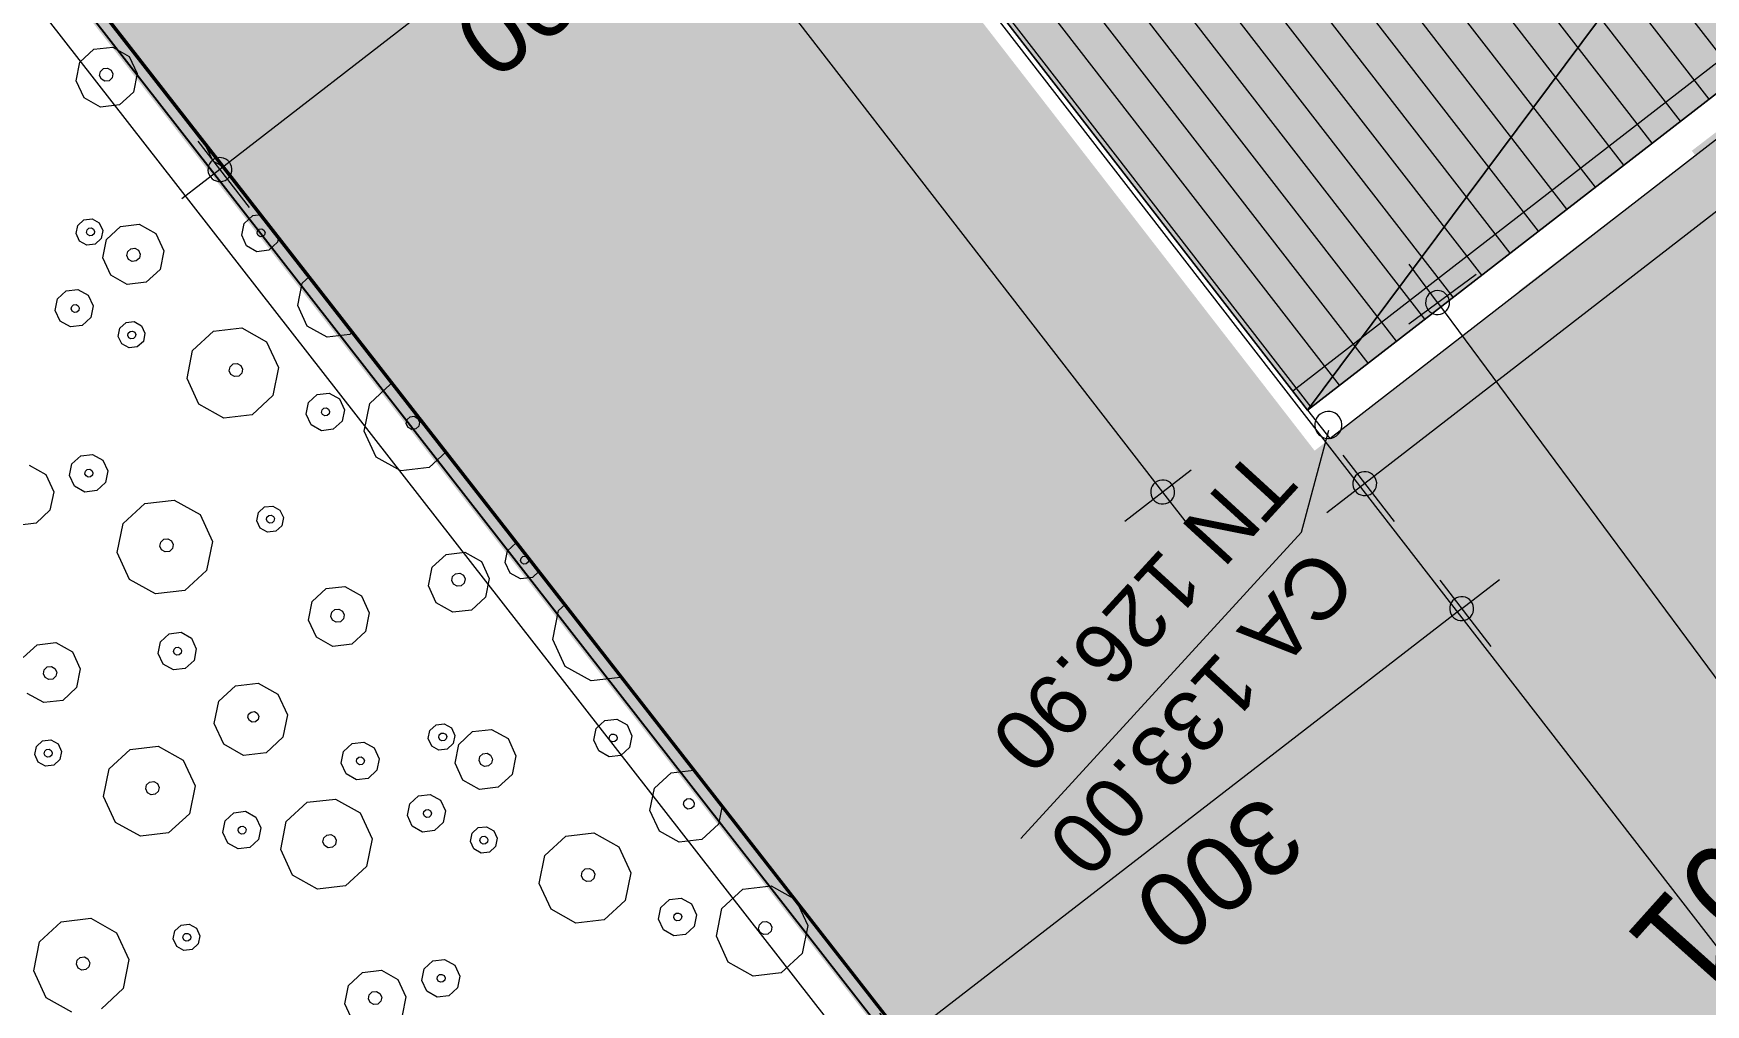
# Model space of a CAD drawing. Header units: metres. Extents: x -2858 to 512, y -1995 to 1252.
# Drawn here: x -456.74 to -449.77, y -157.76 to -153.71 of the extents above; entities that cross this region are included whole.
import ezdxf
from ezdxf.enums import TextEntityAlignment as Align
from ezdxf.lldxf.tags import DXFTag

# ---------------------------------------------------------------- set-up
doc = ezdxf.new("R2010")
doc.units = ezdxf.units.M
for name, color, linetype in [('Calque commun', 7, 'Continuous'), ('Calque11', 7, 'Continuous'), ('Calque15', 7, 'Continuous'), ('Calque17', 7, 'Continuous'), ('Textes', 7, 'Continuous')]:
    doc.layers.add(name, color=color, linetype=linetype)
doc.styles.add('Arial12', font='arial.ttf', dxfattribs={"width": 0.9, "height": 0.41584})
doc.styles.add('Arial18', font='arial.ttf', dxfattribs={"height": 0.309252})
tags = doc.linetypes.add('DASHDOT2', pattern=[0.5, 0.25, -0.125, 0, -0.125]).pattern_tags.tags
tags[10:11] = [DXFTag(74, 4), DXFTag(75, 0), DXFTag(340, '0'), DXFTag(46, 1.0), DXFTag(50, 0.0), DXFTag(44, 0.0), DXFTag(45, 0.0)]
tags[8:9] = [DXFTag(74, 4), DXFTag(75, 0), DXFTag(340, '0'), DXFTag(46, 1.0), DXFTag(50, 0.0), DXFTag(44, 0.0), DXFTag(45, 0.0)]
tags[6:7] = [DXFTag(74, 4), DXFTag(75, 0), DXFTag(340, '0'), DXFTag(46, 1.0), DXFTag(50, 0.0), DXFTag(44, 0.0), DXFTag(45, 0.0)]
tags[4:5] = [DXFTag(74, 4), DXFTag(75, 0), DXFTag(340, '0'), DXFTag(46, 1.0), DXFTag(50, 0.0), DXFTag(44, 0.0), DXFTag(45, 0.0)]
tags = doc.linetypes.add('HIDDEN', pattern=[0.375, 0.25, -0.125]).pattern_tags.tags
tags[6:7] = [DXFTag(74, 4), DXFTag(75, 0), DXFTag(340, '0'), DXFTag(46, 1.0), DXFTag(50, 0.0), DXFTag(44, 0.0), DXFTag(45, 0.0)]
tags[4:5] = [DXFTag(74, 4), DXFTag(75, 0), DXFTag(340, '0'), DXFTag(46, 1.0), DXFTag(50, 0.0), DXFTag(44, 0.0), DXFTag(45, 0.0)]
tags = doc.linetypes.add('HIDDENX2', pattern=[0.75, 0.5, -0.25]).pattern_tags.tags
tags[6:7] = [DXFTag(74, 4), DXFTag(75, 0), DXFTag(340, '0'), DXFTag(46, 1.0), DXFTag(50, 0.0), DXFTag(44, 0.0), DXFTag(45, 0.0)]
tags[4:5] = [DXFTag(74, 4), DXFTag(75, 0), DXFTag(340, '0'), DXFTag(46, 1.0), DXFTag(50, 0.0), DXFTag(44, 0.0), DXFTag(45, 0.0)]

# ---------------------------------------------------------------- blocks, each defined once
blk = doc.blocks.new('hatch8')
at = {"layer": 'Calque commun', "color": 6, "linetype": 'Continuous', "lineweight": 9}
for p, q in [((-21.6248, -20.5153), (-21.6248, -29.7153)), ((-21.4748, -20.5153), (-21.4748, -29.7153)), ((-21.3248, -20.5153), (-21.3248, -29.7153)), ((-21.1748, -20.5153), (-21.1748, -29.7153)), ((-21.0248, -20.5153), (-21.0248, -29.7153)), ((-20.8748, -20.5153), (-20.8748, -29.7153)), ((-20.7248, -20.5153), (-20.7248, -29.7153)), ((-20.5748, -20.5153), (-20.5748, -29.7153)), ((-20.4248, -20.5153), (-20.4248, -29.7153)), ((-20.2748, -20.5153), (-20.2748, -29.7153)), ((-20.1248, -20.5153), (-20.1248, -29.7153)), ((-19.9748, -20.5153), (-19.9748, -29.7153)), ((-19.8248, -20.5153), (-19.8248, -29.7153)), ((-19.6748, -20.5153), (-19.6748, -29.7153)), ((-19.5248, -20.5153), (-19.5248, -29.7153)), ((-19.3748, -20.5153), (-19.3748, -29.7153))]:
    blk.add_line(p, q, dxfattribs=at)
mesh = blk.add_polyface(dxfattribs=at)
corners = [(-39.1748, -20.5153), (-32.5653, -22.3507), (-39.1748, -29.7153), (-32.5653, -29.7153), (-25.9653, -22.3507), (-32.5653, -31.5507), (-25.9653, -31.5507), (-25.9653, -29.7153), (-19.3559, -29.7153), (-32.5653, -20.5153), (-25.9653, -20.5153), (-19.3559, -20.5153)]
mesh.append_faces([[corners[k] for k in face] for face in [(0, 1, 2), (7, 4, 8), (8, 4, 11)]], dxfattribs={"vtx0": -1, "vtx1": -1, "color": 6})
mesh.append_faces([[corners[k] for k in face] for face in [(7, 3, 4)]], dxfattribs={"vtx0": -1, "vtx1": -1, "vtx2": -1, "color": 6})
mesh.append_faces([[corners[k] for k in face] for face in [(3, 1, 4)]], dxfattribs={"vtx0": -1, "vtx2": -1, "color": 6})
mesh.append_faces([[corners[k] for k in face] for face in [(5, 3, 6), (9, 1, 0), (10, 11, 4)]], dxfattribs={"vtx1": -1, "color": 6})
mesh.append_faces([[corners[k] for k in face] for face in [(7, 6, 3), (3, 2, 1)]], dxfattribs={"vtx1": -1, "vtx2": -1, "color": 6})
blk = doc.blocks.new('toitvilla911')
at = {"layer": 'Calque commun', "linetype": 'Continuous', "lineweight": 9}
blk.add_hatch(color=23, dxfattribs=at).paths.add_polyline_path([(-19.3559, -20.5153), (-25.9653, -20.5153), (-25.9653, -22.3507), (-32.5653, -22.3507), (-32.5653, -20.5153), (-39.1748, -20.5153), (-39.1748, -25.1153), (-32.5653, -25.1153), (-32.5653, -26.9506), (-25.9653, -26.9506), (-25.9653, -25.1153), (-19.3559, -25.1153)])
at = {"layer": 'Calque commun', "color": 16, "linetype": 'HIDDEN', "lineweight": 18}
blk.add_line((-25.9653, -20.6153), (-19.3559, -20.6153), dxfattribs=at)
at = {"layer": 'Calque commun', "color": 0, "linetype": 'ByBlock', "lineweight": -2}
blk.add_blockref('hatch8', (0, 0), dxfattribs=at)
at = {"layer": 'Calque commun', "color": 16, "linetype": 'Continuous', "lineweight": 9}
mesh = blk.add_polyface(dxfattribs=at)
corners = [(-19.3559, -20.3653), (-25.9653, -20.3653), (-25.9653, -20.5153), (-19.3559, -20.5153)]
mesh.append_faces([[corners[k] for k in face] for face in [(0, 1, 2, 3)]], dxfattribs={"color": 16})
at = {"layer": 'Calque commun', "color": 9, "linetype": 'HIDDENX2', "lineweight": 18}
mesh = blk.add_polyface(dxfattribs=at)
corners = [(-39.1748, -20.5153), (-39.1748, -29.7153), (-32.5653, -22.3507), (-33.3448, -29.7153), (-32.5653, -29.7153), (-25.9653, -22.3507), (-25.9653, -29.7153), (-24.6321, -29.7153), (-19.3559, -29.7153), (-19.3559, -20.5153), (-32.5653, -20.5153), (-25.9653, -20.5153), (-25.9653, -31.5507), (-32.5653, -31.5507)]
mesh.append_faces([[corners[k] for k in face] for face in [(0, 2, 10)]], dxfattribs={"vtx0": -1, "color": 9})
mesh.append_faces([[corners[k] for k in face] for face in [(6, 5, 4)]], dxfattribs={"vtx0": -1, "vtx1": -1, "vtx2": -1, "color": 9})
mesh.append_faces([[corners[k] for k in face] for face in [(4, 5, 2)]], dxfattribs={"vtx0": -1, "vtx2": -1, "color": 9})
mesh.append_faces([[corners[k] for k in face] for face in [(0, 1, 2), (1, 3, 2), (3, 4, 2), (7, 8, 5), (8, 9, 5), (12, 6, 4), (6, 7, 5)]], dxfattribs={"vtx1": -1, "vtx2": -1, "color": 9})
mesh.append_faces([[corners[k] for k in face] for face in [(9, 11, 5), (4, 13, 12)]], dxfattribs={"vtx2": -1, "color": 9})
blk = doc.blocks.new('geometrebondepartleger')
at = {"layer": 'Calque commun', "color": 3, "linetype": 'HIDDEN', "lineweight": 18}
blk.add_line((127.6994, 67.7265), (142.0277, 145.8978), dxfattribs=at)
at = {"layer": 'Calque commun', "color": 10, "linetype": 'DASHDOT2', "lineweight": 18, "flags": 128}
blk.add_lwpolyline([(45.2867, 98.0868), (42.9361, 93.8756), (22.4919, 69.3549), (46.896, 54.8213), (60.0219, 76.4824), (130.1549, 64.2531), (145.3143, 148.376), (109.3485, 154.881), (91.263, 130.1164), (87.3779, 124.8321), (86.3313, 123.2789), (83.8109, 118.8118), (74.9183, 102.5858), (72.6157, 98.3586), (63.0649, 85.9136), (45.1583, 97.9611)], close=True, dxfattribs=at)
at = {"layer": 'Calque11', "color": 7, "linetype": 'Continuous', "lineweight": 9}
blk.add_polyline3d([(125.0277, 35.9078, 79), (133.3383, 81.851, 79), (145.3136, 148.3761, 79)], dxfattribs=at)
at = {"layer": 'Calque17', "color": 1, "linetype": 'Continuous', "lineweight": 9}
for points in [[(125.174, 36.6886, 79), (126.5286, 44.1348, 79), (125.0378, 35.9435, 79), (126.4161, 43.4883, 79), (128.681, 56.0642, 79), (129.9759, 63.1341, 79), (132.1933, 75.6042, 79), (133.3383, 81.851, 79), (135.2222, 92.3412, 79), (136.4776, 99.3268, 79), (138.1727, 108.7115, 79), (140.4846, 121.4626, 79), (141.0933, 124.9318, 79)], [(125.3707, 36.6528, 79), (126.7254, 44.0992, 79), (125.2346, 35.9078, 79), (126.6129, 43.4526, 79), (128.8778, 56.0285, 79), (130.1727, 63.0986, 79), (132.3901, 75.5687, 79), (133.5351, 81.8153, 79), (135.4191, 92.3058, 79), (136.6745, 99.2914, 79), (138.3695, 108.676, 79), (140.6815, 121.4274, 79), (141.2903, 124.8972, 79)]]:
    blk.add_polyline3d(points, dxfattribs=at)
at = {"layer": 'Calque15', "color": 1, "linetype": 'ByBlock', "lineweight": -2, "style": 'Arial12', "width": 0.9}
blk.add_text('127.01', height=0.41584, dxfattribs=at).set_placement((133.7296, 108.2327, 206.0115), align=Align.TOP_LEFT)
blk = doc.blocks.new('new93')
at = {"layer": 'Calque commun', "color": 1, "linetype": 'Continuous', "lineweight": 9}
blk.add_arc((0, 0), 0.5, 0, 359.99941, dxfattribs=at)
blk = doc.blocks.new('DimLine4465')
at = {"layer": 'Calque commun', "color": 1, "linetype": 'Continuous', "lineweight": 9}
for p, q in [((63.6487, 94.1473), (65.2435, 101.8812)), ((63.7956, 94.117), (63.4528, 94.1877)), ((63.6487, 94.1473), (63.6083, 93.9515))]:
    blk.add_line(p, q, dxfattribs=at)
at = {"layer": 'Calque commun', "color": 1, "linetype": 'Continuous', "lineweight": 9, "xscale": 0.1000000085611148, "yscale": 0.1000000085611148, "zscale": 0.1000000085611148, "rotation": 78.3486176605272}
blk.add_blockref('new93', (63.6487, 94.1473), dxfattribs=at)
blk = doc.blocks.new('new95')
at = {"layer": 'Calque commun', "color": 1, "linetype": 'Continuous', "lineweight": 9}
blk.add_arc((0, 0), 0.5, 0, 359.99941, dxfattribs=at)
blk = doc.blocks.new('new96')
at = {"layer": 'Calque commun', "color": 1, "linetype": 'Continuous', "lineweight": 9}
blk.add_arc((0, 0), 0.5, 0, 359.99941, dxfattribs=at)
blk = doc.blocks.new('DimLine4483')
at = {"layer": 'Calque commun', "color": 1, "linetype": 'Continuous', "lineweight": 9}
for p, q in [((64.5065, 94.9271), (64.57, 95.2712)), ((64.5337, 95.0746), (64.337, 95.1108)), ((64.5337, 95.0746), (67.4397, 94.5384)), ((67.4125, 94.3909), (67.476, 94.7351)), ((67.4397, 94.5384), (67.6364, 94.5021))]:
    blk.add_line(p, q, dxfattribs=at)
at = {"layer": 'Calque commun', "color": 1, "linetype": 'Continuous', "lineweight": 9, "xscale": 0.1000000055765411, "yscale": 0.1000000055765411, "zscale": 0.1000000055765411, "rotation": 349.5466312477312}
for name, p in [('new95', (64.5337, 95.0746)), ('new96', (67.4397, 94.5384))]:
    blk.add_blockref(name, p, dxfattribs=at)
at = {"layer": 'Calque commun', "color": 1, "linetype": 'Continuous', "lineweight": 9, "style": 'Arial18'}
blk.add_text('300', height=0.30925, rotation=349.54664, dxfattribs=at).set_placement((65.9885, 94.8163), align=Align.BOTTOM_CENTER)
blk = doc.blocks.new('new104')
at = {"layer": 'Calque commun', "color": 1, "linetype": 'Continuous', "lineweight": 9}
blk.add_arc((0, 0), 0.5, 0, 359.99941, dxfattribs=at)
blk = doc.blocks.new('DimLine4507')
at = {"layer": 'Calque commun', "color": 1, "linetype": 'Continuous', "lineweight": 9}
for p, q in [((57.9249, 95.6153), (64.4145, 94.4249)), ((64.3875, 94.2774), (64.4506, 94.6216)), ((64.4145, 94.4249), (64.6112, 94.3888))]:
    blk.add_line(p, q, dxfattribs=at)
at = {"layer": 'Calque commun', "color": 1, "linetype": 'Continuous', "lineweight": 9, "xscale": 0.1000000021936755, "yscale": 0.1000000021936755, "zscale": 0.1000000021936755, "rotation": 349.6056508805052}
blk.add_blockref('new104', (64.4145, 94.4249), dxfattribs=at)
blk = doc.blocks.new('new120')
at = {"layer": 'Calque commun', "color": 1, "linetype": 'Continuous', "lineweight": 9}
blk.add_arc((0, 0), 0.5, 0, 359.99941, dxfattribs=at)
blk = doc.blocks.new('DimLine4555')
at = {"layer": 'Calque commun', "color": 1, "linetype": 'Continuous', "lineweight": 9}
for p, q in [((65.0032, 93.82), (65.0393, 94.0167)), ((63.3796, 84.9677), (65.0032, 93.82)), ((64.8557, 93.8471), (65.2, 93.7839))]:
    blk.add_line(p, q, dxfattribs=at)
at = {"layer": 'Calque commun', "color": 1, "linetype": 'Continuous', "lineweight": 9, "xscale": 0.1000000037662431, "yscale": 0.1000000037662431, "zscale": 0.1000000037662431, "rotation": 79.60654510348367}
blk.add_blockref('new120', (65.0032, 93.82), dxfattribs=at)
blk = doc.blocks.new('new333')
at = {"layer": 'Calque commun', "color": 1, "linetype": 'Continuous', "lineweight": 9}
blk.add_arc((0, 0), 0.5, 0, 359.99941, dxfattribs=at)
blk = doc.blocks.new('new334')
at = {"layer": 'Calque commun', "color": 1, "linetype": 'Continuous', "lineweight": 9}
blk.add_arc((0, 0), 0.5, 0, 359.99941, dxfattribs=at)
blk = doc.blocks.new('DimLine6937')
at = {"layer": 'Calque commun', "color": 1, "linetype": 'Continuous', "lineweight": 9}
for p, q in [((63.6743, 90.3795), (63.7374, 90.7238)), ((63.7013, 90.5271), (63.5046, 90.5631)), ((63.7013, 90.5271), (66.6245, 89.9909)), ((66.5975, 89.8434), (66.6606, 90.1876)), ((66.6245, 89.9909), (66.8213, 89.9548))]:
    blk.add_line(p, q, dxfattribs=at)
at = {"layer": 'Calque commun', "color": 1, "linetype": 'Continuous', "lineweight": 9, "xscale": 0.1000000082919212, "yscale": 0.1000000082919212, "zscale": 0.1000000082919212, "rotation": 349.6067202672381}
for name, p in [('new333', (63.7013, 90.5271)), ('new334', (66.6245, 89.9909))]:
    blk.add_blockref(name, p, dxfattribs=at)
at = {"layer": 'Calque commun', "color": 1, "linetype": 'Continuous', "lineweight": 9, "style": 'Arial18'}
blk.add_text('300', height=0.30925, rotation=349.60671, dxfattribs=at).set_placement((65.1647, 90.2688), align=Align.BOTTOM_CENTER)
blk = doc.blocks.new('pattern')
at = {"layer": 'Calque commun', "color": 54, "linetype": 'Continuous', "lineweight": 9}
for p, q in [((67.3396, 93.924), (67.4418, 93.9844)), ((67.4418, 93.9844), (67.5599, 93.9731)), ((67.5599, 93.9731), (67.6488, 93.8946)), ((67.2938, 93.8184), (67.3396, 93.924)), ((67.6488, 93.8946), (67.6747, 93.7787)), ((67.3182, 93.6993), (67.2928, 93.8131)), ((67.4377, 93.8009), (67.4445, 93.8168)), ((67.4414, 93.7841), (67.4377, 93.8009)), ((67.4445, 93.8168), (67.4594, 93.8256)), ((67.4594, 93.8256), (67.4767, 93.824)), ((67.4767, 93.824), (67.4897, 93.8125)), ((67.4934, 93.7956), (67.4865, 93.7798)), ((67.4897, 93.8125), (67.4934, 93.7956)), ((67.4544, 93.7726), (67.4414, 93.7841)), ((67.4716, 93.771), (67.4544, 93.7726)), ((67.4865, 93.7798), (67.4716, 93.771)), ((67.6747, 93.7787), (67.6274, 93.6699)), ((67.4071, 93.6208), (67.3182, 93.6993)), ((67.6274, 93.6699), (67.5253, 93.6095)), ((67.5253, 93.6095), (67.4071, 93.6208)), ((67.5958, 93.5026), (67.6154, 93.548)), ((67.6154, 93.548), (67.658, 93.5732)), ((67.658, 93.5732), (67.7072, 93.5685)), ((67.658, 93.4975), (67.6621, 93.507)), ((67.6621, 93.507), (67.671, 93.5123)), ((67.671, 93.5123), (67.6814, 93.5113)), ((67.6814, 93.5113), (67.6892, 93.5045)), ((67.7072, 93.5685), (67.7443, 93.5357)), ((67.7443, 93.5357), (67.7551, 93.4875)), ((67.6065, 93.4544), (67.5958, 93.5026)), ((67.6436, 93.4217), (67.6065, 93.4544)), ((67.6602, 93.4874), (67.658, 93.4975)), ((67.668, 93.4805), (67.6602, 93.4874)), ((67.6783, 93.4795), (67.668, 93.4805)), ((67.6873, 93.4848), (67.6783, 93.4795)), ((67.6914, 93.4943), (67.6873, 93.4848)), ((67.6892, 93.5045), (67.6914, 93.4943)), ((67.7354, 93.4421), (67.6928, 93.417)), ((67.7551, 93.4875), (67.7354, 93.4421)), ((67.6928, 93.417), (67.6436, 93.4217)), ((67.2047, 93.3244), (67.2722, 93.3643)), ((67.2722, 93.3643), (67.3668, 93.3553)), ((67.3668, 93.3553), (67.4379, 93.2924)), ((67.269, 93.2176), (67.2745, 93.2303)), ((67.2745, 93.2303), (67.2864, 93.2373)), ((67.2864, 93.2373), (67.3002, 93.236)), ((67.3002, 93.236), (67.3106, 93.2268)), ((67.3106, 93.2268), (67.3136, 93.2133)), ((67.4379, 93.2924), (67.4586, 93.1998)), ((67.668, 93.2261), (67.7702, 93.2864)), ((67.7702, 93.2864), (67.8884, 93.2752)), ((67.8884, 93.2752), (67.9773, 93.1966)), ((67.272, 93.204), (67.269, 93.2176)), ((67.2824, 93.1949), (67.272, 93.204)), ((67.2961, 93.1936), (67.2824, 93.1949)), ((67.3081, 93.2006), (67.2961, 93.1936)), ((67.3136, 93.2133), (67.3081, 93.2006)), ((67.4586, 93.1998), (67.4208, 93.1127)), ((67.6208, 93.1172), (67.668, 93.2261)), ((67.9773, 93.1966), (68.0031, 93.0808)), ((67.1734, 93.1363), (67.172, 93.1427)), ((67.2445, 93.0734), (67.1734, 93.1363)), ((67.4208, 93.1127), (67.339, 93.0644)), ((67.6466, 93.0014), (67.6208, 93.1172)), ((67.7661, 93.103), (67.773, 93.1189)), ((67.7699, 93.0861), (67.7661, 93.103)), ((67.773, 93.1189), (67.7879, 93.1277)), ((67.7879, 93.1277), (67.8051, 93.126)), ((67.8051, 93.126), (67.8181, 93.1146)), ((67.8219, 93.0977), (67.815, 93.0818)), ((67.8181, 93.1146), (67.8219, 93.0977)), ((67.339, 93.0644), (67.2445, 93.0734)), ((67.7829, 93.0747), (67.7699, 93.0861)), ((67.8001, 93.073), (67.7829, 93.0747)), ((67.815, 93.0818), (67.8001, 93.073)), ((68.0031, 93.0808), (67.9559, 92.9719)), ((67.7356, 92.9229), (67.6466, 93.0014)), ((67.9559, 92.9719), (67.8537, 92.9116)), ((68.4452, 92.9378), (68.4649, 92.9832)), ((68.4649, 92.9832), (68.5075, 93.0083)), ((68.5075, 93.0083), (68.5567, 93.0036)), ((68.5116, 92.9422), (68.5205, 92.9475)), ((68.5205, 92.9475), (68.5309, 92.9465)), ((68.5567, 93.0036), (68.5938, 92.9709)), ((68.5938, 92.9709), (68.6045, 92.9226)), ((67.8537, 92.9116), (67.7356, 92.9229)), ((68.456, 92.8895), (68.4452, 92.9378)), ((68.4931, 92.8568), (68.456, 92.8895)), ((68.5074, 92.9327), (68.5116, 92.9422)), ((68.5097, 92.9225), (68.5074, 92.9327)), ((68.5175, 92.9157), (68.5097, 92.9225)), ((68.5278, 92.9147), (68.5175, 92.9157)), ((68.5368, 92.92), (68.5278, 92.9147)), ((68.5309, 92.9465), (68.5386, 92.9396)), ((68.5409, 92.9295), (68.5368, 92.92)), ((68.5386, 92.9396), (68.5409, 92.9295)), ((68.6045, 92.9226), (68.5849, 92.8773)), ((68.68, 92.8728), (68.7481, 92.913)), ((67.2187, 92.8034), (67.2384, 92.8487)), ((67.2384, 92.8487), (67.281, 92.8739)), ((67.2809, 92.7982), (67.285, 92.8078)), ((67.281, 92.8739), (67.3302, 92.8692)), ((67.285, 92.8078), (67.294, 92.813)), ((67.294, 92.813), (67.3043, 92.812)), ((67.3043, 92.812), (67.3121, 92.8052)), ((67.3302, 92.8692), (67.3672, 92.8364)), ((67.3672, 92.8364), (67.378, 92.7882)), ((68.5423, 92.8521), (68.4931, 92.8568)), ((68.5849, 92.8773), (68.5423, 92.8521)), ((68.6485, 92.8002), (68.68, 92.8728)), ((67.2295, 92.7551), (67.2187, 92.8034)), ((67.2665, 92.7224), (67.2295, 92.7551)), ((67.2832, 92.7881), (67.2809, 92.7982)), ((67.291, 92.7812), (67.2832, 92.7881)), ((67.3013, 92.7802), (67.291, 92.7812)), ((67.3102, 92.7855), (67.3013, 92.7802)), ((67.3144, 92.795), (67.3102, 92.7855)), ((67.3121, 92.8052), (67.3144, 92.795)), ((67.3583, 92.7428), (67.3158, 92.7177)), ((67.378, 92.7882), (67.3583, 92.7428)), ((68.6657, 92.723), (68.6485, 92.8002)), ((68.7415, 92.7829), (68.7484, 92.7987)), ((68.7453, 92.766), (68.7415, 92.7829)), ((68.7582, 92.7545), (68.7453, 92.766)), ((68.7484, 92.7987), (68.7633, 92.8075)), ((68.7755, 92.7529), (68.7582, 92.7545)), ((68.7633, 92.8075), (68.7805, 92.8059)), ((68.7904, 92.7617), (68.7755, 92.7529)), ((68.7805, 92.8059), (68.7935, 92.7944)), ((68.7972, 92.7775), (68.7904, 92.7617)), ((68.7935, 92.7944), (68.7972, 92.7775)), ((68.9034, 92.7759), (68.8719, 92.7034)), ((67.3158, 92.7177), (67.2665, 92.7224)), ((67.9189, 92.6834), (67.9327, 92.7151)), ((67.9265, 92.6496), (67.9189, 92.6834)), ((67.9327, 92.7151), (67.9625, 92.7327)), ((67.9584, 92.6806), (67.9625, 92.6902)), ((67.9606, 92.6705), (67.9584, 92.6806)), ((67.9684, 92.6636), (67.9606, 92.6705)), ((67.9625, 92.7327), (67.997, 92.7295)), ((67.9625, 92.6902), (67.9715, 92.6954)), ((67.9715, 92.6954), (67.9818, 92.6945)), ((67.9818, 92.6945), (67.9896, 92.6876)), ((67.9918, 92.6775), (67.9877, 92.6679)), ((67.9896, 92.6876), (67.9918, 92.6775)), ((67.997, 92.7295), (68.0229, 92.7066)), ((68.0304, 92.6728), (68.0167, 92.641)), ((68.0229, 92.7066), (68.0304, 92.6728)), ((68.725, 92.6707), (68.6657, 92.723)), ((68.8038, 92.6631), (68.725, 92.6707)), ((68.8719, 92.7034), (68.8038, 92.6631)), ((67.0833, 92.6512), (67.0888, 92.6507)), ((67.0888, 92.6507), (67.1815, 92.5688)), ((67.9524, 92.6267), (67.9265, 92.6496)), ((67.9869, 92.6234), (67.9524, 92.6267)), ((67.9788, 92.6627), (67.9684, 92.6636)), ((67.9877, 92.6679), (67.9788, 92.6627)), ((68.0167, 92.641), (67.9869, 92.6234)), ((67.1815, 92.5688), (67.2084, 92.4482)), ((67.5925, 92.4715), (67.624, 92.5441)), ((67.624, 92.5441), (67.6921, 92.5843)), ((67.6921, 92.5843), (67.7709, 92.5768)), ((67.7709, 92.5768), (67.8302, 92.5245)), ((67.6097, 92.3943), (67.5925, 92.4715)), ((67.6927, 92.4638), (67.6996, 92.4797)), ((67.6965, 92.4469), (67.6927, 92.4638)), ((67.6996, 92.4797), (67.7145, 92.4885)), ((67.7145, 92.4885), (67.7318, 92.4869)), ((67.7318, 92.4869), (67.7447, 92.4754)), ((67.7447, 92.4754), (67.7485, 92.4585)), ((67.8302, 92.5245), (67.8474, 92.4472)), ((67.972, 92.4331), (67.9917, 92.4785)), ((67.9917, 92.4785), (68.0343, 92.5036)), ((68.0343, 92.5036), (68.0835, 92.4989)), ((68.0835, 92.4989), (68.1206, 92.4662)), ((68.1206, 92.4662), (68.1313, 92.4179)), ((67.2084, 92.4482), (67.1592, 92.3348)), ((67.669, 92.3419), (67.6097, 92.3943)), ((67.7095, 92.4355), (67.6965, 92.4469)), ((67.7267, 92.4339), (67.7095, 92.4355)), ((67.7416, 92.4426), (67.7267, 92.4339)), ((67.7485, 92.4585), (67.7416, 92.4426)), ((67.8474, 92.4472), (67.8159, 92.3747)), ((67.9828, 92.3848), (67.972, 92.4331)), ((68.0329, 92.4309), (68.0371, 92.4404)), ((68.0352, 92.4208), (68.0329, 92.4309)), ((68.043, 92.4139), (68.0352, 92.4208)), ((68.0371, 92.4404), (68.046, 92.4457)), ((68.0533, 92.4129), (68.043, 92.4139)), ((68.046, 92.4457), (68.0563, 92.4447)), ((68.0622, 92.4182), (68.0533, 92.4129)), ((68.0563, 92.4447), (68.0641, 92.4379)), ((68.0664, 92.4277), (68.0622, 92.4182)), ((68.0641, 92.4379), (68.0664, 92.4277)), ((68.1313, 92.4179), (68.1116, 92.3726)), ((67.1592, 92.3348), (67.0528, 92.2719)), ((67.7478, 92.3344), (67.669, 92.3419)), ((67.8159, 92.3747), (67.7478, 92.3344)), ((68.0198, 92.3521), (67.9828, 92.3848)), ((68.0691, 92.3474), (68.0198, 92.3521)), ((68.1116, 92.3726), (68.0691, 92.3474)), ((68.2349, 92.2188), (68.2821, 92.3277)), ((68.2821, 92.3277), (68.3843, 92.388)), ((68.3843, 92.388), (68.5024, 92.3767)), ((68.5024, 92.3767), (68.5913, 92.2982)), ((67.0528, 92.2719), (67.0156, 92.2755)), ((67.7165, 92.2659), (67.7303, 92.2976)), ((67.7241, 92.2321), (67.7165, 92.2659)), ((67.7303, 92.2976), (67.7601, 92.3152)), ((67.7522, 92.2655), (67.7563, 92.275)), ((67.7544, 92.2554), (67.7522, 92.2655)), ((67.7622, 92.2485), (67.7544, 92.2554)), ((67.7563, 92.275), (67.7653, 92.2803)), ((67.7601, 92.3152), (67.7946, 92.3119)), ((67.7653, 92.2803), (67.7756, 92.2793)), ((67.7815, 92.2528), (67.7726, 92.2475)), ((67.7756, 92.2793), (67.7834, 92.2724)), ((67.7856, 92.2623), (67.7815, 92.2528)), ((67.7834, 92.2724), (67.7856, 92.2623)), ((67.7946, 92.3119), (67.8205, 92.289)), ((67.828, 92.2552), (67.8143, 92.2235)), ((67.8205, 92.289), (67.828, 92.2552)), ((68.5913, 92.2982), (68.6171, 92.1824)), ((67.75, 92.2092), (67.7241, 92.2321)), ((67.7845, 92.2059), (67.75, 92.2092)), ((67.7726, 92.2475), (67.7622, 92.2485)), ((67.8143, 92.2235), (67.7845, 92.2059)), ((68.2607, 92.103), (68.2349, 92.2188)), ((68.3802, 92.2046), (68.387, 92.2205)), ((68.3839, 92.1877), (68.3802, 92.2046)), ((68.3969, 92.1762), (68.3839, 92.1877)), ((68.387, 92.2205), (68.402, 92.2293)), ((68.402, 92.2293), (68.4192, 92.2276)), ((68.429, 92.1834), (68.4141, 92.1746)), ((68.4192, 92.2276), (68.4322, 92.2162)), ((68.4359, 92.1993), (68.429, 92.1834)), ((68.4322, 92.2162), (68.4359, 92.1993)), ((68.6171, 92.1824), (68.5699, 92.0735)), ((67.994, 92.0813), (68.0136, 92.1266)), ((68.0136, 92.1266), (68.0562, 92.1518)), ((68.0562, 92.1518), (68.1054, 92.1471)), ((68.1054, 92.1471), (68.1425, 92.1143)), ((68.1425, 92.1143), (68.1532, 92.0661)), ((68.4141, 92.1746), (68.3969, 92.1762)), ((66.9784, 92.037), (66.9873, 92.0423)), ((66.9844, 92.1022), (67.0235, 92.0984)), ((66.9873, 92.0423), (66.9977, 92.0413)), ((66.9977, 92.0413), (67.0055, 92.0344)), ((67.0235, 92.0984), (67.0606, 92.0657)), ((67.0606, 92.0657), (67.0714, 92.0174)), ((68.0047, 92.033), (67.994, 92.0813)), ((68.0562, 92.0761), (68.0603, 92.0857)), ((68.0584, 92.066), (68.0562, 92.0761)), ((68.0662, 92.0591), (68.0584, 92.066)), ((68.0603, 92.0857), (68.0692, 92.0909)), ((68.0765, 92.0581), (68.0662, 92.0591)), ((68.0692, 92.0909), (68.0796, 92.09)), ((68.0855, 92.0634), (68.0765, 92.0581)), ((68.0796, 92.09), (68.0873, 92.0831)), ((68.0896, 92.0729), (68.0855, 92.0634)), ((68.0873, 92.0831), (68.0896, 92.0729)), ((68.1532, 92.0661), (68.1336, 92.0207)), ((68.3496, 92.0244), (68.2607, 92.103)), ((68.5699, 92.0735), (68.4678, 92.0132)), ((69.0495, 92.031), (69.0633, 92.0627)), ((69.0633, 92.0627), (69.0931, 92.0803)), ((69.0915, 92.0376), (69.1004, 92.0429)), ((69.0931, 92.0803), (69.1276, 92.077)), ((69.1004, 92.0429), (69.1107, 92.0419)), ((69.1107, 92.0419), (69.1185, 92.0351)), ((69.1276, 92.077), (69.1535, 92.0541)), ((69.1535, 92.0541), (69.161, 92.0203)), ((66.9743, 92.0275), (66.9784, 92.037)), ((66.9765, 92.0173), (66.9743, 92.0275)), ((66.9843, 92.0105), (66.9765, 92.0173)), ((66.9946, 92.0095), (66.9843, 92.0105)), ((67.0036, 92.0148), (66.9946, 92.0095)), ((67.0077, 92.0243), (67.0036, 92.0148)), ((67.0055, 92.0344), (67.0077, 92.0243)), ((67.0517, 91.9721), (67.0091, 91.9469)), ((67.0714, 92.0174), (67.0517, 91.9721)), ((67.1468, 91.9676), (67.2149, 92.0078)), ((67.2149, 92.0078), (67.2937, 92.0003)), ((67.2937, 92.0003), (67.353, 91.948)), ((68.0418, 92.0003), (68.0047, 92.033)), ((68.091, 91.9956), (68.0418, 92.0003)), ((68.1336, 92.0207), (68.091, 91.9956)), ((68.4678, 92.0132), (68.3496, 92.0244)), ((68.5579, 91.9517), (68.6005, 91.9768)), ((68.6005, 91.9768), (68.6497, 91.9721)), ((68.6497, 91.9721), (68.6868, 91.9394)), ((69.0571, 91.9972), (69.0495, 92.031)), ((69.083, 91.9743), (69.0571, 91.9972)), ((69.1175, 91.971), (69.083, 91.9743)), ((69.0873, 92.0281), (69.0915, 92.0376)), ((69.0896, 92.018), (69.0873, 92.0281)), ((69.0974, 92.0111), (69.0896, 92.018)), ((69.1077, 92.0101), (69.0974, 92.0111)), ((69.1166, 92.0154), (69.1077, 92.0101)), ((69.1208, 92.0249), (69.1166, 92.0154)), ((69.1473, 91.9886), (69.1175, 91.971)), ((69.1185, 92.0351), (69.1208, 92.0249)), ((69.161, 92.0203), (69.1473, 91.9886)), ((69.335, 91.9084), (69.4415, 91.9712)), ((69.4415, 91.9712), (69.5645, 91.9595)), ((66.9599, 91.9516), (66.9576, 91.9537)), ((67.0091, 91.9469), (66.9599, 91.9516)), ((67.1153, 91.895), (67.1468, 91.9676)), ((67.2152, 91.8935), (67.2301, 91.9023)), ((67.2301, 91.9023), (67.2473, 91.9007)), ((67.2473, 91.9007), (67.2603, 91.8892)), ((67.353, 91.948), (67.3702, 91.8708)), ((68.5383, 91.9063), (68.5579, 91.9517)), ((68.549, 91.858), (68.5383, 91.9063)), ((68.6005, 91.9012), (68.6046, 91.9107)), ((68.6027, 91.891), (68.6005, 91.9012)), ((68.6046, 91.9107), (68.6135, 91.916)), ((68.6135, 91.916), (68.6239, 91.915)), ((68.6239, 91.915), (68.6317, 91.9081)), ((68.6317, 91.9081), (68.6339, 91.898)), ((68.6868, 91.9394), (68.6975, 91.8911)), ((69.2859, 91.795), (69.335, 91.9084)), ((67.1325, 91.8178), (67.1153, 91.895)), ((67.2083, 91.8777), (67.2152, 91.8935)), ((67.2121, 91.8608), (67.2083, 91.8777)), ((67.2251, 91.8493), (67.2121, 91.8608)), ((67.2423, 91.8477), (67.2251, 91.8493)), ((67.2572, 91.8565), (67.2423, 91.8477)), ((67.2641, 91.8724), (67.2572, 91.8565)), ((67.2603, 91.8892), (67.2641, 91.8724)), ((67.3702, 91.8708), (67.3387, 91.7982)), ((68.5861, 91.8253), (68.549, 91.858)), ((68.6105, 91.8842), (68.6027, 91.891)), ((68.6208, 91.8832), (68.6105, 91.8842)), ((68.6298, 91.8885), (68.6208, 91.8832)), ((68.6339, 91.898), (68.6298, 91.8885)), ((68.6779, 91.8457), (68.6353, 91.8206)), ((68.6975, 91.8911), (68.6779, 91.8457)), ((69.6572, 91.8777), (69.6841, 91.757)), ((67.1918, 91.7655), (67.1325, 91.8178)), ((67.2706, 91.7579), (67.1918, 91.7655)), ((67.3387, 91.7982), (67.2706, 91.7579)), ((68.133, 91.7197), (68.2148, 91.7679)), ((68.2148, 91.7679), (68.3092, 91.7589)), ((68.6353, 91.8206), (68.5861, 91.8253)), ((69.3127, 91.6743), (69.2859, 91.795)), ((69.4471, 91.7792), (69.4539, 91.7951)), ((69.4508, 91.7623), (69.4471, 91.7792)), ((69.4638, 91.7509), (69.4508, 91.7623)), ((69.4539, 91.7951), (69.4688, 91.8039)), ((69.4688, 91.8039), (69.4861, 91.8023)), ((69.4861, 91.8023), (69.4991, 91.7908)), ((69.5028, 91.7739), (69.4959, 91.758)), ((69.4991, 91.7908), (69.5028, 91.7739)), ((67.5874, 91.69), (67.6555, 91.7303)), ((67.6555, 91.7303), (67.7342, 91.7228)), ((67.7342, 91.7228), (67.7935, 91.6704)), ((68.0952, 91.6326), (68.133, 91.7197)), ((68.3092, 91.7589), (68.3804, 91.6961)), ((68.3804, 91.6961), (68.4011, 91.6034)), ((69.481, 91.7492), (69.4638, 91.7509)), ((69.4959, 91.758), (69.481, 91.7492)), ((69.6841, 91.757), (69.6349, 91.6436)), ((67.5559, 91.6175), (67.5874, 91.69)), ((67.6632, 91.6175), (67.6781, 91.6263)), ((67.6781, 91.6263), (67.6953, 91.6246)), ((67.6953, 91.6246), (67.7083, 91.6132)), ((67.7935, 91.6704), (67.8107, 91.5932)), ((68.1159, 91.5399), (68.0952, 91.6326)), ((68.2115, 91.6212), (68.217, 91.6339)), ((68.217, 91.6339), (68.2289, 91.6409)), ((68.2289, 91.6409), (68.2427, 91.6396)), ((68.2427, 91.6396), (68.2531, 91.6305)), ((68.2531, 91.6305), (68.2561, 91.617)), ((68.5633, 91.5209), (68.6105, 91.6297)), ((68.6105, 91.6297), (68.7127, 91.6901)), ((68.7127, 91.6901), (68.8308, 91.6788)), ((68.8308, 91.6788), (68.9198, 91.6003)), ((69.4054, 91.5925), (69.3127, 91.6743)), ((69.6349, 91.6436), (69.5284, 91.5808)), ((67.5731, 91.5402), (67.5559, 91.6175)), ((67.6563, 91.6016), (67.6632, 91.6175)), ((67.6601, 91.5847), (67.6563, 91.6016)), ((67.6731, 91.5733), (67.6601, 91.5847)), ((67.6903, 91.5716), (67.6731, 91.5733)), ((67.7052, 91.5804), (67.6903, 91.5716)), ((67.7121, 91.5963), (67.7052, 91.5804)), ((67.7083, 91.6132), (67.7121, 91.5963)), ((67.8107, 91.5932), (67.7793, 91.5206)), ((68.2145, 91.6077), (68.2115, 91.6212)), ((68.2249, 91.5985), (68.2145, 91.6077)), ((68.2386, 91.5972), (68.2249, 91.5985)), ((68.2506, 91.6042), (68.2386, 91.5972)), ((68.2561, 91.617), (68.2506, 91.6042)), ((68.4011, 91.6034), (68.3633, 91.5163)), ((68.9198, 91.6003), (68.9456, 91.4844)), ((69.5284, 91.5808), (69.4054, 91.5925)), ((67.6324, 91.4879), (67.5731, 91.5402)), ((67.7112, 91.4804), (67.6324, 91.4879)), ((67.7793, 91.5206), (67.7112, 91.4804)), ((68.187, 91.4771), (68.1159, 91.5399)), ((68.3633, 91.5163), (68.2815, 91.4681)), ((68.5891, 91.405), (68.5633, 91.5209)), ((68.7086, 91.5067), (68.7155, 91.5225)), ((68.7124, 91.4898), (68.7086, 91.5067)), ((68.7254, 91.4783), (68.7124, 91.4898)), ((68.7155, 91.5225), (68.7304, 91.5313)), ((68.7304, 91.5313), (68.7476, 91.5297)), ((68.7575, 91.4855), (68.7426, 91.4767)), ((68.7476, 91.5297), (68.7606, 91.5182)), ((68.7644, 91.5013), (68.7575, 91.4855)), ((68.7606, 91.5182), (68.7644, 91.5013)), ((68.9456, 91.4844), (68.8984, 91.3756)), ((66.8723, 91.4808), (66.9692, 91.4715)), ((66.9692, 91.4715), (67.0582, 91.393)), ((68.2815, 91.4681), (68.187, 91.4771)), ((68.7426, 91.4767), (68.7254, 91.4783)), ((67.0582, 91.393), (67.084, 91.2772)), ((68.6781, 91.3265), (68.5891, 91.405)), ((68.8984, 91.3756), (68.7962, 91.3152)), ((66.847, 91.2994), (66.8539, 91.3153)), ((66.8508, 91.2825), (66.847, 91.2994)), ((66.8637, 91.271), (66.8508, 91.2825)), ((66.8539, 91.3153), (66.8688, 91.3241)), ((66.8688, 91.3241), (66.886, 91.3224)), ((66.8959, 91.2782), (66.881, 91.2694)), ((66.886, 91.3224), (66.899, 91.311)), ((66.9027, 91.2941), (66.8959, 91.2782)), ((66.899, 91.311), (66.9027, 91.2941)), ((67.084, 91.2772), (67.0368, 91.1683)), ((68.1809, 91.2524), (68.2235, 91.2775)), ((68.2235, 91.2775), (68.2727, 91.2728)), ((68.2727, 91.2728), (68.3097, 91.2401)), ((68.7962, 91.3152), (68.6781, 91.3265)), ((66.881, 91.2694), (66.8637, 91.271)), ((68.1612, 91.207), (68.1809, 91.2524)), ((68.172, 91.1587), (68.1612, 91.207)), ((68.2234, 91.2019), (68.2275, 91.2114)), ((68.2275, 91.2114), (68.2365, 91.2167)), ((68.2365, 91.2167), (68.2468, 91.2157)), ((68.2468, 91.2157), (68.2546, 91.2088)), ((68.2546, 91.2088), (68.2569, 91.1987)), ((68.3097, 91.2401), (68.3205, 91.1918)), ((67.0368, 91.1683), (66.9346, 91.108)), ((67.5164, 91.1258), (67.5301, 91.1575)), ((67.5301, 91.1575), (67.5599, 91.1751)), ((67.5583, 91.1324), (67.5672, 91.1377)), ((67.5599, 91.1751), (67.5944, 91.1718)), ((67.5672, 91.1377), (67.5776, 91.1367)), ((67.5776, 91.1367), (67.5853, 91.1299)), ((67.5944, 91.1718), (67.6203, 91.1489)), ((67.6203, 91.1489), (67.6279, 91.1151)), ((68.209, 91.126), (68.172, 91.1587)), ((68.2257, 91.1917), (68.2234, 91.2019)), ((68.2335, 91.1849), (68.2257, 91.1917)), ((68.2438, 91.1839), (68.2335, 91.1849)), ((68.2527, 91.1892), (68.2438, 91.1839)), ((68.2569, 91.1987), (68.2527, 91.1892)), ((68.3008, 91.1465), (68.2583, 91.1213)), ((68.3205, 91.1918), (68.3008, 91.1465)), ((68.8752, 91.1188), (68.905, 91.1364)), ((68.905, 91.1364), (68.9395, 91.1331)), ((68.9395, 91.1331), (68.9654, 91.1102)), ((66.8165, 91.1192), (66.8084, 91.1263)), ((66.9346, 91.108), (66.8165, 91.1192)), ((67.0248, 91.0465), (67.0673, 91.0716)), ((67.0673, 91.0716), (67.1166, 91.0669)), ((67.1166, 91.0669), (67.1536, 91.0342)), ((67.5239, 91.092), (67.5164, 91.1258)), ((67.5498, 91.0691), (67.5239, 91.092)), ((67.5843, 91.0658), (67.5498, 91.0691)), ((67.5542, 91.1229), (67.5583, 91.1324)), ((67.5564, 91.1128), (67.5542, 91.1229)), ((67.5642, 91.1059), (67.5564, 91.1128)), ((67.5745, 91.1049), (67.5642, 91.1059)), ((67.5835, 91.1102), (67.5745, 91.1049)), ((67.5876, 91.1197), (67.5835, 91.1102)), ((67.6141, 91.0834), (67.5843, 91.0658)), ((67.5853, 91.1299), (67.5876, 91.1197)), ((67.6279, 91.1151), (67.6141, 91.0834)), ((67.8018, 91.0032), (67.9083, 91.066)), ((67.9083, 91.066), (68.0313, 91.0543)), ((68.2583, 91.1213), (68.209, 91.126)), ((68.8614, 91.087), (68.8752, 91.1188)), ((68.869, 91.0533), (68.8614, 91.087)), ((68.9009, 91.0843), (68.905, 91.0938)), ((68.9031, 91.0742), (68.9009, 91.0843)), ((68.9109, 91.0673), (68.9031, 91.0742)), ((68.905, 91.0938), (68.9139, 91.0991)), ((68.9213, 91.0663), (68.9109, 91.0673)), ((68.9139, 91.0991), (68.9243, 91.0981)), ((68.9302, 91.0716), (68.9213, 91.0663)), ((68.9243, 91.0981), (68.9321, 91.0912)), ((68.9343, 91.0811), (68.9302, 91.0716)), ((68.9321, 91.0912), (68.9343, 91.0811)), ((68.9729, 91.0764), (68.9592, 91.0447)), ((68.9654, 91.1102), (68.9729, 91.0764)), ((67.0051, 91.0011), (67.0248, 91.0465)), ((67.0158, 90.9528), (67.0051, 91.0011)), ((67.0673, 90.996), (67.0714, 91.0055)), ((67.0695, 90.9858), (67.0673, 90.996)), ((67.0714, 91.0055), (67.0804, 91.0108)), ((67.0804, 91.0108), (67.0907, 91.0098)), ((67.0907, 91.0098), (67.0985, 91.0029)), ((67.0985, 91.0029), (67.1007, 90.9928)), ((67.1536, 91.0342), (67.1644, 90.9859)), ((67.7527, 90.8898), (67.8018, 91.0032)), ((68.0313, 91.0543), (68.124, 90.9725)), ((68.8949, 91.0303), (68.869, 91.0533)), ((68.9294, 91.0271), (68.8949, 91.0303)), ((68.9592, 91.0447), (68.9294, 91.0271)), ((67.0529, 90.9201), (67.0158, 90.9528)), ((67.0773, 90.979), (67.0695, 90.9858)), ((67.0877, 90.978), (67.0773, 90.979)), ((67.0966, 90.9833), (67.0877, 90.978)), ((67.1007, 90.9928), (67.0966, 90.9833)), ((67.1447, 90.9406), (67.1021, 90.9154)), ((67.1644, 90.9859), (67.1447, 90.9406)), ((68.124, 90.9725), (68.1509, 90.8518)), ((68.535, 90.8752), (68.5665, 90.9477)), ((68.5665, 90.9477), (68.6346, 90.988)), ((68.6346, 90.988), (68.7133, 90.9805)), ((68.7133, 90.9805), (68.7727, 90.9281)), ((68.7727, 90.9281), (68.7898, 90.8509)), ((66.7596, 90.8553), (66.7761, 90.8537)), ((67.1021, 90.9154), (67.0529, 90.9201)), ((67.7796, 90.7691), (67.7527, 90.8898)), ((67.9139, 90.874), (67.9208, 90.8899)), ((67.9177, 90.8571), (67.9139, 90.874)), ((67.9306, 90.8457), (67.9177, 90.8571)), ((67.9208, 90.8899), (67.9357, 90.8987)), ((67.9357, 90.8987), (67.9529, 90.8971)), ((67.9529, 90.8971), (67.9659, 90.8856)), ((67.9696, 90.8687), (67.9628, 90.8529)), ((67.9659, 90.8856), (67.9696, 90.8687)), ((68.5522, 90.798), (68.535, 90.8752)), ((68.6352, 90.8675), (68.6421, 90.8834)), ((68.639, 90.8506), (68.6352, 90.8675)), ((68.6421, 90.8834), (68.657, 90.8922)), ((68.657, 90.8922), (68.6743, 90.8905)), ((68.6743, 90.8905), (68.6872, 90.8791)), ((68.691, 90.8622), (68.6841, 90.8463)), ((68.6872, 90.8791), (68.691, 90.8622)), ((66.7761, 90.8537), (66.8472, 90.7909)), ((66.8472, 90.7909), (66.8679, 90.6982)), ((67.0774, 90.7245), (67.1796, 90.7849)), ((67.1796, 90.7849), (67.2977, 90.7736)), ((67.9479, 90.8441), (67.9306, 90.8457)), ((67.9628, 90.8529), (67.9479, 90.8441)), ((68.1509, 90.8518), (68.1017, 90.7384)), ((68.6115, 90.7456), (68.5522, 90.798)), ((68.652, 90.8391), (68.639, 90.8506)), ((68.6692, 90.8375), (68.652, 90.8391)), ((68.6841, 90.8463), (68.6692, 90.8375)), ((67.0302, 90.6157), (67.0774, 90.7245)), ((67.2977, 90.7736), (67.3866, 90.6951)), ((67.8722, 90.6873), (67.7796, 90.7691)), ((68.1017, 90.7384), (67.9953, 90.6756)), ((68.6903, 90.7381), (68.6115, 90.7456)), ((66.8679, 90.6982), (66.8301, 90.6111)), ((67.3866, 90.6951), (67.4124, 90.5792)), ((67.9953, 90.6756), (67.8722, 90.6873)), ((66.8301, 90.6111), (66.7484, 90.5629)), ((67.056, 90.4998), (67.0302, 90.6157)), ((67.1754, 90.6015), (67.1823, 90.6173)), ((67.1792, 90.5846), (67.1754, 90.6015)), ((67.1922, 90.5731), (67.1792, 90.5846)), ((67.1823, 90.6173), (67.1972, 90.6261)), ((67.1972, 90.6261), (67.2145, 90.6245)), ((67.2243, 90.5803), (67.2094, 90.5715)), ((67.2145, 90.6245), (67.2274, 90.613)), ((67.2312, 90.5961), (67.2243, 90.5803)), ((67.2274, 90.613), (67.2312, 90.5961)), ((67.4124, 90.5792), (67.3652, 90.4704)), ((66.7484, 90.5629), (66.7075, 90.5668)), ((67.2094, 90.5715), (67.1922, 90.5731)), ((67.8742, 90.4816), (67.9168, 90.5068)), ((67.9168, 90.5068), (67.966, 90.5021)), ((67.1449, 90.4213), (67.056, 90.4998)), ((67.3652, 90.4704), (67.263, 90.41)), ((67.8546, 90.4362), (67.8742, 90.4816)), ((67.8653, 90.388), (67.8546, 90.4362)), ((67.9168, 90.4311), (67.9209, 90.4407)), ((67.9209, 90.4407), (67.9298, 90.4459)), ((67.9298, 90.4459), (67.9402, 90.4449)), ((67.9402, 90.4449), (67.948, 90.4381)), ((67.948, 90.4381), (67.9502, 90.4279)), ((67.966, 90.5021), (68.0031, 90.4693)), ((68.0031, 90.4693), (68.0139, 90.4211)), ((66.6704, 90.3605), (66.6903, 90.3723)), ((66.6903, 90.3723), (66.7395, 90.3676)), ((66.7395, 90.3676), (66.7766, 90.3349)), ((67.263, 90.41), (67.1449, 90.4213)), ((67.9024, 90.3553), (67.8653, 90.388)), ((67.919, 90.421), (67.9168, 90.4311)), ((67.9268, 90.4141), (67.919, 90.421)), ((67.9371, 90.4131), (67.9268, 90.4141)), ((67.9461, 90.4184), (67.9371, 90.4131)), ((67.9502, 90.4279), (67.9461, 90.4184)), ((67.9942, 90.3757), (67.9516, 90.3506)), ((68.0139, 90.4211), (67.9942, 90.3757)), ((68.0578, 90.2987), (68.0893, 90.3713)), ((68.0893, 90.3713), (68.1574, 90.4115)), ((68.1574, 90.4115), (68.2362, 90.404)), ((68.2362, 90.404), (68.2955, 90.3516)), ((66.6902, 90.2967), (66.6944, 90.3062)), ((66.6925, 90.2865), (66.6902, 90.2967)), ((66.6944, 90.3062), (66.7033, 90.3115)), ((66.7033, 90.3115), (66.7136, 90.3105)), ((66.7136, 90.3105), (66.7214, 90.3036)), ((66.7214, 90.3036), (66.7237, 90.2935)), ((66.7766, 90.3349), (66.7873, 90.2866)), ((67.9516, 90.3506), (67.9024, 90.3553)), ((68.075, 90.2215), (68.0578, 90.2987)), ((66.6759, 90.2208), (66.6494, 90.2442)), ((66.7003, 90.2797), (66.6925, 90.2865)), ((66.7106, 90.2787), (66.7003, 90.2797)), ((66.7196, 90.284), (66.7106, 90.2787)), ((66.7237, 90.2935), (66.7196, 90.284)), ((66.7677, 90.2413), (66.7251, 90.2161)), ((66.7873, 90.2866), (66.7677, 90.2413)), ((67.342, 90.2136), (67.3718, 90.2312)), ((67.3718, 90.2312), (67.4063, 90.2279)), ((67.4063, 90.2279), (67.4322, 90.205)), ((66.7251, 90.2161), (66.6759, 90.2208)), ((67.3283, 90.1818), (67.342, 90.2136)), ((67.3358, 90.1481), (67.3283, 90.1818)), ((67.3677, 90.1791), (67.3718, 90.1886)), ((67.37, 90.169), (67.3677, 90.1791)), ((67.3777, 90.1621), (67.37, 90.169)), ((67.3718, 90.1886), (67.3808, 90.1939)), ((67.3881, 90.1611), (67.3777, 90.1621)), ((67.3808, 90.1939), (67.3911, 90.1929)), ((67.397, 90.1664), (67.3881, 90.1611)), ((67.3911, 90.1929), (67.3989, 90.186)), ((67.4012, 90.1759), (67.397, 90.1664)), ((67.3989, 90.186), (67.4012, 90.1759)), ((67.4398, 90.1712), (67.426, 90.1395)), ((67.4322, 90.205), (67.4398, 90.1712)), ((67.3617, 90.1252), (67.3358, 90.1481)), ((67.3962, 90.1219), (67.3617, 90.1252)), ((67.426, 90.1395), (67.3962, 90.1219)), ((67.0018, 89.97), (67.0333, 90.0425)), ((67.0333, 90.0425), (67.1014, 90.0828)), ((67.1014, 90.0828), (67.1802, 90.0753)), ((67.1802, 90.0753), (67.2395, 90.0229)), ((67.2395, 90.0229), (67.2567, 89.9457)), ((66.6177, 89.9466), (66.5801, 89.8599)), ((66.6056, 90.0011), (66.6177, 89.9466)), ((67.019, 89.8928), (67.0018, 89.97)), ((67.1021, 89.9623), (67.1089, 89.9782)), ((67.1058, 89.9454), (67.1021, 89.9623)), ((67.1089, 89.9782), (67.1238, 89.987)), ((67.1238, 89.987), (67.1411, 89.9853)), ((67.1411, 89.9853), (67.1541, 89.9739)), ((67.1578, 89.957), (67.1509, 89.9411)), ((67.1541, 89.9739), (67.1578, 89.957)), ((67.3814, 89.9315), (67.401, 89.9769)), ((67.401, 89.9769), (67.4436, 90.002)), ((67.4436, 90.002), (67.4928, 89.9974)), ((67.4928, 89.9974), (67.5299, 89.9646)), ((67.5299, 89.9646), (67.5406, 89.9164)), ((67.0783, 89.8404), (67.019, 89.8928)), ((67.1188, 89.9339), (67.1058, 89.9454)), ((67.136, 89.9323), (67.1188, 89.9339)), ((67.1509, 89.9411), (67.136, 89.9323)), ((67.2567, 89.9457), (67.2252, 89.8731)), ((67.3921, 89.8833), (67.3814, 89.9315)), ((67.4292, 89.8506), (67.3921, 89.8833)), ((67.4423, 89.9294), (67.4464, 89.9389)), ((67.4445, 89.9192), (67.4423, 89.9294)), ((67.4523, 89.9123), (67.4445, 89.9192)), ((67.4464, 89.9389), (67.4553, 89.9442)), ((67.4626, 89.9114), (67.4523, 89.9123)), ((67.4553, 89.9442), (67.4657, 89.9432)), ((67.4716, 89.9166), (67.4626, 89.9114)), ((67.4657, 89.9432), (67.4734, 89.9363)), ((67.4757, 89.9262), (67.4716, 89.9166)), ((67.4734, 89.9363), (67.4757, 89.9262)), ((67.5406, 89.9164), (67.521, 89.871)), ((67.1571, 89.8329), (67.0783, 89.8404)), ((67.1396, 89.7961), (67.1694, 89.8137)), ((67.2252, 89.8731), (67.1571, 89.8329)), ((67.1694, 89.8137), (67.2039, 89.8104)), ((67.2039, 89.8104), (67.2298, 89.7875)), ((67.4784, 89.8459), (67.4292, 89.8506)), ((67.521, 89.871), (67.4784, 89.8459)), ((67.1259, 89.7643), (67.1396, 89.7961)), ((67.1334, 89.7305), (67.1259, 89.7643)), ((67.1615, 89.7639), (67.1656, 89.7735)), ((67.1638, 89.7538), (67.1615, 89.7639)), ((67.1715, 89.7469), (67.1638, 89.7538)), ((67.1656, 89.7735), (67.1746, 89.7787)), ((67.1819, 89.746), (67.1715, 89.7469)), ((67.1746, 89.7787), (67.1849, 89.7778)), ((67.1908, 89.7512), (67.1819, 89.746)), ((67.1849, 89.7778), (67.1927, 89.7709)), ((67.195, 89.7608), (67.1908, 89.7512)), ((67.1927, 89.7709), (67.195, 89.7608)), ((67.2374, 89.7537), (67.2236, 89.7219)), ((67.2298, 89.7875), (67.2374, 89.7537)), ((67.1593, 89.7076), (67.1334, 89.7305)), ((67.1938, 89.7043), (67.1593, 89.7076)), ((67.2236, 89.7219), (67.1938, 89.7043)), ((66.5247, 89.3935), (66.5561, 89.4661)), ((66.5561, 89.4661), (66.6242, 89.5063)), ((66.6242, 89.5063), (66.703, 89.4988)), ((66.703, 89.4988), (66.7623, 89.4464)), ((66.5418, 89.3163), (66.5247, 89.3935)), ((66.6176, 89.3761), (66.6245, 89.392)), ((66.6245, 89.392), (66.6394, 89.4008)), ((66.6394, 89.4008), (66.6567, 89.3991)), ((66.6567, 89.3991), (66.6696, 89.3877)), ((66.7623, 89.4464), (66.7795, 89.3692)), ((66.6214, 89.3592), (66.6176, 89.3761)), ((66.6344, 89.3478), (66.6214, 89.3592)), ((66.6516, 89.3461), (66.6344, 89.3478)), ((66.6665, 89.3549), (66.6516, 89.3461)), ((66.6734, 89.3708), (66.6665, 89.3549)), ((66.6696, 89.3877), (66.6734, 89.3708)), ((66.7795, 89.3692), (66.748, 89.2966)), ((66.6012, 89.2639), (66.5418, 89.3163)), ((66.6799, 89.2564), (66.6012, 89.2639)), ((66.748, 89.2966), (66.6799, 89.2564))]:
    blk.add_line(p, q, dxfattribs=at)
at = {"layer": 'Calque commun', "color": 7, "linetype": 'Continuous', "lineweight": 9}
mesh = blk.add_polyface(dxfattribs=at)
corners = [(70.8497, 113.5412), (53.8349, 19.1692), (74.7282, 106.3237), (76.0435, 113.5984), (74.769, 106.1763), (58.8077, 18.2701), (114.1703, 105.207), (114.1703, 98.5387)]
mesh.append_faces([[corners[k] for k in face] for face in [(3, 4, 6)]], dxfattribs={"vtx0": -1, "vtx1": -1, "color": 7})
mesh.append_faces([[corners[k] for k in face] for face in [(3, 2, 4)]], dxfattribs={"vtx0": -1, "vtx2": -1, "color": 7})
mesh.append_faces([[corners[k] for k in face] for face in [(5, 2, 1)]], dxfattribs={"vtx1": -1, "color": 7})
mesh.append_faces([[corners[k] for k in face] for face in [(0, 1, 2), (3, 0, 2)]], dxfattribs={"vtx1": -1, "vtx2": -1, "color": 7})
mesh.append_faces([[corners[k] for k in face] for face in [(4, 7, 6)]], dxfattribs={"vtx2": -1, "color": 7})

msp = doc.modelspace()

# ---------------------------------------------------------------- hatches: boundary and pattern name
at = {"layer": 'Calque commun', "linetype": 'Continuous', "lineweight": 9}
msp.add_hatch(color=61, dxfattribs=at).paths.add_polyline_path([(-442.3324, -171.841), (-440.6874, -170.5881), (-441.6468, -169.3216), (-440.8909, -168.7717), (-446.5551, -161.2386), (-441.3435, -157.1596), (-440.2144, -158.6736), (-434.1623, -154.1086), (-438.0533, -149.1044), (-449.4404, -157.9558), (-449.5577, -157.8256), (-446.0903, -155.0884), (-447.8929, -152.7344), (-451.3973, -155.4519), (-457.1908, -147.9762), (-451.9742, -143.8787), (-455.9433, -138.6064), (-463.6443, -144.4911)])

# ---------------------------------------------------------------- linework, layer by layer
at = {"layer": 'Calque commun', "color": 160, "linetype": 'ByBlock', "lineweight": -2}
msp.add_line((-463.7203, -144.3729), (-451.9397, -159.4925), dxfattribs=at)
at = {"layer": 'Calque commun', "color": 7, "linetype": 'Continuous', "lineweight": 9}
for p, q in [((-451.4519, -155.7928), (-451.3377, -155.3657)), ((-452.6231, -157.0707), (-451.4519, -155.7928))]:
    msp.add_line(p, q, dxfattribs=at)
at = {"layer": 'Calque commun', "color": 7, "linetype": 'Continuous', "lineweight": 18}
msp.add_arc((-451.3398, -155.3444), 0.0566, 318.16176, 318.16117, dxfattribs=at)
at = {"layer": 'Calque commun', "color": 43, "linetype": 'Continuous', "lineweight": 9, "true_color": 0xdfbd75}
for points in [[(-449.8233, -154.1998), (-449.5984, -154.493), (-449.0858, -153.6341), (-448.8609, -153.9273)], [(-450.5463, -154.7844), (-450.3213, -155.0777), (-449.8088, -154.2187), (-449.5839, -154.5119)]]:
    msp.add_trace(points, dxfattribs=at)

# ---------------------------------------------------------------- block references
at = {"layer": 'Calque commun', "color": 0, "linetype": 'ByBlock', "lineweight": -2}
for name, p, rotation in [('geometrebondepartleger', (-440.1616, 15.2632), 228.1617603435354), ('pattern', (-478.5712, -44.6144), 228.1617603435354), ('toitvilla911', (-454.162, -183.3542), 217.7683001003761)]:
    msp.add_blockref(name, p, dxfattribs=dict(at, rotation=rotation))
at = {"layer": 'Calque commun', "color": 1, "linetype": 'Continuous', "lineweight": 9, "rotation": 228.1617603435354}
for name in ['DimLine4555', 'DimLine4507', 'DimLine6937', 'DimLine4465', 'DimLine4483']:
    msp.add_blockref(name, (-478.5712, -44.6144), dxfattribs=at)

# ---------------------------------------------------------------- texts
at = {"layer": 'Textes', "color": 5, "linetype": 'ByBlock', "lineweight": -2, "style": 'Arial18'}
for s, p in [('TN 126.90', (-451.7027, -155.3771)), ('CA 133.00', (-451.4519, -155.7928))]:
    msp.add_text(s, height=0.25335, rotation=227.49389, dxfattribs=at).set_placement(p, align=Align.BOTTOM_LEFT)

doc.saveas('drawing.dxf')
